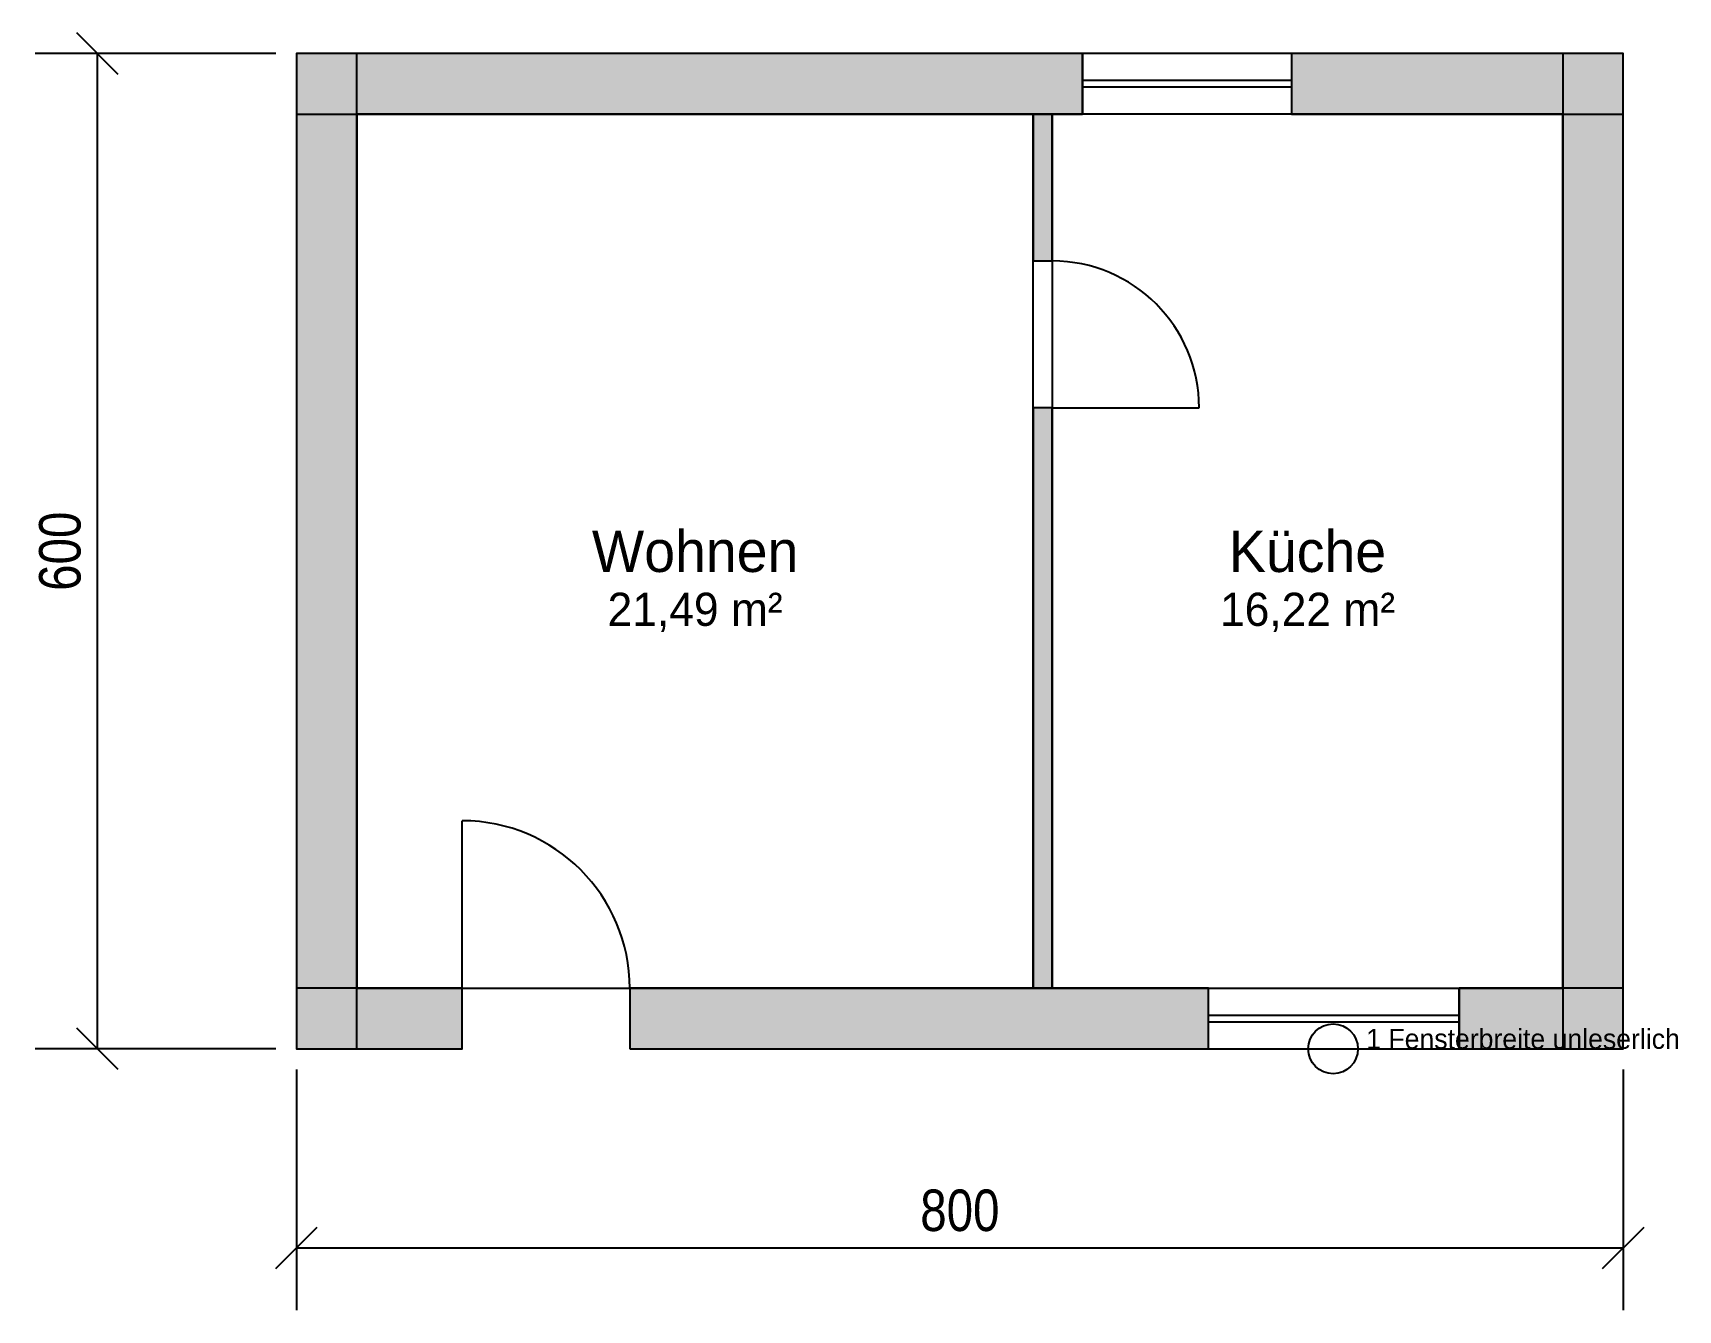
# Model space of a CAD drawing. Header units: metres. Extents: x -1.59 to 8.33, y -1.57 to 6.12.
import ezdxf
from ezdxf.enums import TextEntityAlignment as Align

# ---------------------------------------------------------------- set-up
doc = ezdxf.new("R2010")
doc.units = ezdxf.units.M
for name, color, linetype in [('A_BEMASSUNG', 5, 'Continuous'), ('A_OEFFNUNG', 1, 'Continuous'), ('A_RAUM', 3, 'Continuous'), ('A_TEXT', 7, 'Continuous'), ('A_UNGEPRUEFT', 6, 'Continuous'), ('A_WAND', 8, 'Continuous'), ('A_WAND_TRAGEND', 7, 'Continuous')]:
    doc.layers.add(name, color=color, linetype=linetype)
doc.styles.add('OpenSansCondensed-Light', font='OpenSansCondensed-Light.ttf')
doc.dimstyles.new('EZ_M_100_H25_CM', dxfattribs={"dimtxt": 0.25, "dimasz": 0.25, "dimexe": 0.375, "dimexo": 0.125, "dimgap": 0.1, "dimtad": 1, "dimlfac": 100, "dimzin": 12, "dimdsep": 46, "dimtxsty": 'OpenSansCondensed-Light', "dimtsz": 0.125, "dimcen": 2.5, "dimazin": 3, "dimtfac": 0.5, "dimtmove": 2, "dimatfit": 3})

msp = doc.modelspace()

# ---------------------------------------------------------------- hatches: boundary and pattern name
at = {"layer": 'A_WAND'}
for points in [[(4.5575, 4.75), (4.5575, 5.635), (4.4425, 5.635), (4.4425, 4.75)], [(4.5575, 0.365), (4.5575, 3.865), (4.4425, 3.865), (4.4425, 0.365)]]:
    msp.add_hatch(color=8, dxfattribs=at).paths.add_polyline_path(points)
at = {"layer": 'A_WAND_TRAGEND'}
for points in [[(4.74, 6), (0, 6), (0, 5.635), (4.74, 5.635)], [(0, 6), (0, 0), (0.365, 0), (0.365, 6)], [(8, 6), (6, 6), (6, 5.635), (8, 5.635)], [(8, 0), (8, 6), (7.635, 6), (7.635, 0)], [(0, 0), (1, 0), (1, 0.365), (0, 0.365)], [(2.01, 0), (5.5, 0), (5.5, 0.365), (2.01, 0.365)], [(7.01, 0), (8, 0), (8, 0.365), (7.01, 0.365)]]:
    msp.add_hatch(color=7, dxfattribs=at).paths.add_polyline_path(points)

# ---------------------------------------------------------------- linework, layer by layer
at = {"layer": 'A_OEFFNUNG'}
for p, q in [((6, 6), (4.74, 6)), ((4.74, 6), (4.74, 5.635)), ((6, 6), (6, 5.635)), ((6, 5.8375), (4.74, 5.8375)), ((6, 5.7975), (4.74, 5.7975)), ((6, 5.635), (4.74, 5.635)), ((4.5575, 3.865), (5.4425, 3.865)), ((1, 0.365), (1, 1.375)), ((5.5, 0.365), (7.01, 0.365)), ((5.5, 0), (5.5, 0.365)), ((7.01, 0), (7.01, 0.365)), ((5.5, 0.2025), (7.01, 0.2025)), ((5.5, 0.1625), (7.01, 0.1625)), ((5.5, 0), (7.01, 0))]:
    msp.add_line(p, q, dxfattribs=at)
for centre, radius in [((4.5575, 3.865), 0.885), ((1, 0.365), 1.01)]:
    msp.add_arc(centre, radius, 0, 90, dxfattribs=at)
at = {"layer": 'A_RAUM'}
for points in [[(0.365, 0.365), (4.4425, 0.365), (4.4425, 5.635), (0.365, 5.635)], [(4.5575, 0.365), (7.635, 0.365), (7.635, 5.635), (4.5575, 5.635)]]:
    msp.add_lwpolyline(points, close=True, dxfattribs=at)
at = {"layer": 'A_UNGEPRUEFT'}
msp.add_circle((6.25, 0), 0.15, dxfattribs=at)
at = {"layer": 'A_WAND'}
for points in [[(4.5575, 4.75), (4.5575, 5.635), (4.4425, 5.635), (4.4425, 4.75)], [(4.5575, 0.365), (4.5575, 3.865), (4.4425, 3.865), (4.4425, 0.365)]]:
    msp.add_lwpolyline(points, close=True, dxfattribs=at)
at = {"layer": 'A_WAND_TRAGEND'}
for points in [[(4.74, 6), (0, 6), (0, 5.635), (4.74, 5.635)], [(0, 6), (0, 0), (0.365, 0), (0.365, 6)], [(8, 6), (6, 6), (6, 5.635), (8, 5.635)], [(8, 0), (8, 6), (7.635, 6), (7.635, 0)], [(0, 0), (1, 0), (1, 0.365), (0, 0.365)], [(2.01, 0), (5.5, 0), (5.5, 0.365), (2.01, 0.365)], [(7.01, 0), (8, 0), (8, 0.365), (7.01, 0.365)]]:
    msp.add_lwpolyline(points, close=True, dxfattribs=at)

# ---------------------------------------------------------------- texts
at = {"layer": 'A_TEXT'}
for s, height, p in [('Wohnen', 0.25, (2.40375, 3)), ('Küche', 0.25, (6.09625, 3)), ('21,49 m²', 0.2, (2.40375, 2.65)), ('16,22 m²', 0.2, (6.09625, 2.65))]:
    msp.add_text(s, height=height, dxfattribs=at).set_placement(p, align=Align.MIDDLE_CENTER)
at = {"layer": 'A_UNGEPRUEFT'}
msp.add_text('1 Fensterbreite unleserlich', height=0.12, dxfattribs=at).set_placement((6.45, 0))

# ---------------------------------------------------------------- dimensions: what is measured, and where the dimension line sits
at = {"layer": 'A_BEMASSUNG'}
msp.add_linear_dim(base=(-1.2, 0), p1=(0, 0), p2=(0, 6), angle=90, dimstyle='EZ_M_100_H25_CM', dxfattribs=at).render()
msp.add_linear_dim(base=(0, -1.2), p1=(0, 0), p2=(8, 0), dimstyle='EZ_M_100_H25_CM', dxfattribs=at).render()

doc.saveas('drawing.dxf')
